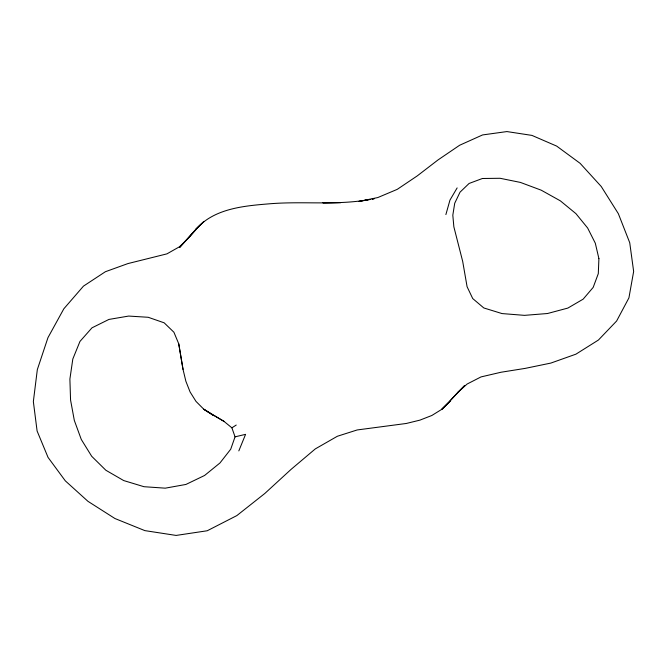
<?xml version="1.0" encoding="UTF-8"?>
<svg xmlns="http://www.w3.org/2000/svg" width="667" height="667" viewBox="0 0 667 667"><rect width="100%" height="100%" fill="white"/><g stroke="black" fill="none" stroke-linecap="round" stroke-linejoin="round"><path stroke-width="1" d="M445.881 214.582L449.967 200.092L457.137 187.911M235.051 436.843L230.724 449.208L219.968 462.965L204.602 475.463L185.943 484.442L165.258 488.169L143.997 486.71L123.695 480.565L105.853 470.243L91.704 456.295L81.282 439.445L74.32 420.427L70.56 400.008L69.893 379.073L72.811 359.029L79.965 341.429L91.979 327.83L108.938 319.426L128.656 316.066L148.216 317.284L164.165 322.82L173.904 332.224L178.748 343.822L183.025 369.376L185.86 381.224L190.087 391.963L195.99 401.392L203.844 409.28L223.97 421.352L231.891 427.83L235.051 436.843L245.581 434.342L238.819 450.9M188.344 238.211L196.04 229.448L179.731 247.374L195.806 229.331L203.877 221.527L195.823 229.356C214.249 208.196 244.405 205.853 270.56 203.718C303.677 201.1 337.285 205.528 370.093 199.425M370.06 199.441L358.996 201.434L377.814 197.549L397.232 189.361L417.234 175.905L437.952 159.98L459.621 145.256L482.558 134.942L506.912 131.574L531.941 135.401L556.662 146.09L580.123 163.332L601.225 186.477L618.342 213.673L629.731 242.721L633.65 271.444L628.923 297.882L616.616 321.019L598.407 340.045L575.921 354.169L550.867 363.073L525.196 368.384L501.017 372.244L481.024 376.913L467.108 384.042L457.512 392.671L464.666 385.543L441.862 409.28L431.866 415.474L419.918 420.135L406.295 423.47L357.178 429.957L337.344 436.268L315.308 448.899L291.037 469.41L264.782 493.505L236.843 515.591L207.22 530.765L176.121 535.426L144.847 530.615L114.932 518.517L87.944 501.317L65.308 480.84L48.057 457.42L37.102 431.007L33.35 401.576L37.327 369.601L47.966 337.644L63.832 308.796L83.475 286.126L105.394 271.719L127.914 263.582L166.95 253.86L179.515 246.74L188.461 238.111M449.7 401.334L457.604 392.563M236.235 425.046L231.891 427.83M374.087 198.716L372.069 199.074L374.104 198.708M213.773 415.408L223.97 421.352M178.748 343.822L183.025 369.376M598.908 258.638L598.299 273.628L593.18 287.394L583.158 299.149L567.875 308.071L547.515 313.515L524.512 315.358L502.018 313.573L483.808 307.954L472.72 298.558L467.092 286.743L462.69 261.406L453.852 226.788L452.818 215.183L454.719 203.243L460.03 192.171L469.084 183.467L482.399 178.498L500.075 178.281L520.402 182.416L541.212 190.178L560.338 200.834L575.946 213.657L587.627 227.997L595.306 243.205L598.908 258.638M449.908 401.426L441.829 409.255L449.933 401.451M340.77 202.593L322.853 202.768L340.77 202.618M213.698 415.599L203.844 409.28L213.698 415.599"/></g></svg>
